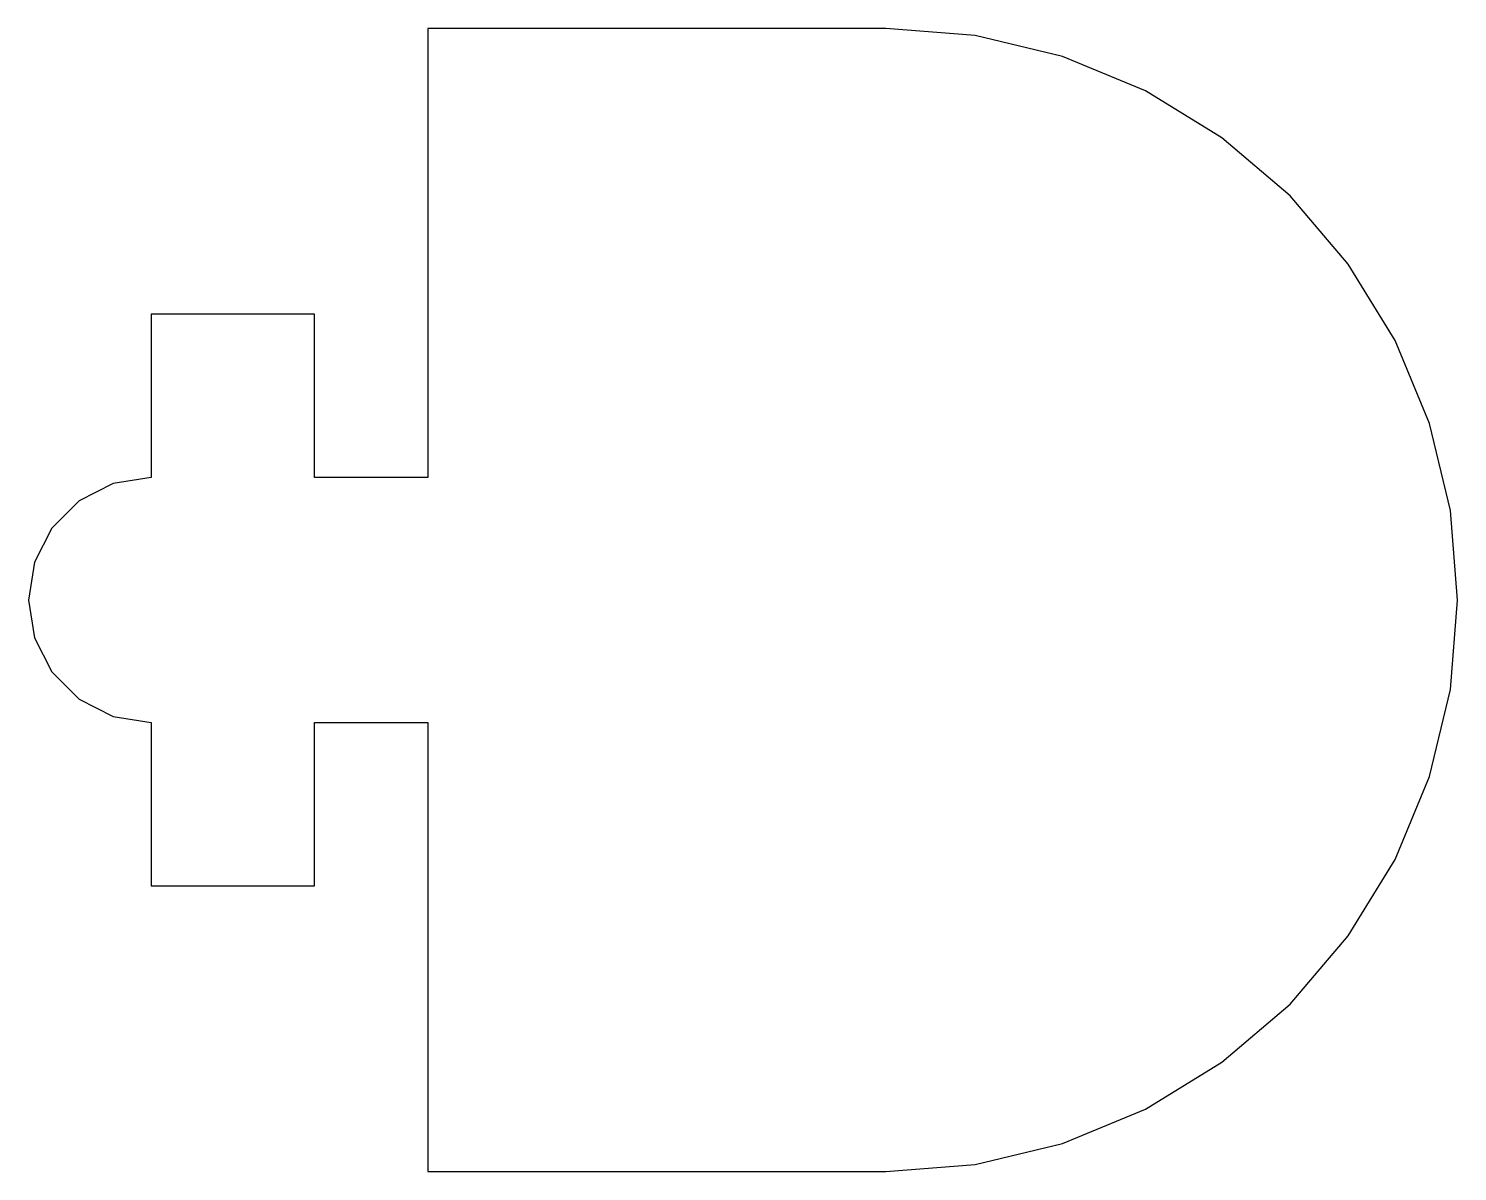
# Model space of a CAD drawing. Header units: metres. Extents: x -12.5 to 75, y -35 to 35.
import ezdxf

# ---------------------------------------------------------------- set-up
doc = ezdxf.new("R2010")
doc.units = ezdxf.units.M

msp = doc.modelspace()

# ---------------------------------------------------------------- linework, layer by layer
for p, q in [((40, 35), (11.95, 35)), ((11.95, 35), (11.95, 7.5)), ((45.4752, 34.5691), (40, 35)), ((50.8156, 33.287), (45.4752, 34.5691)), ((55.8897, 31.1852), (50.8156, 33.287)), ((60.5725, 28.3156), (55.8897, 31.1852)), ((64.7487, 24.7487), (60.5725, 28.3156)), ((68.3156, 20.5725), (64.7487, 24.7487)), ((71.1852, 15.8897), (68.3156, 20.5725)), ((5, 17.5), (-5, 17.5)), ((-5, 17.5), (-5, 7.5)), ((5, 7.5), (5, 17.5)), ((73.287, 10.8156), (71.1852, 15.8897)), ((74.5691, 5.47521), (73.287, 10.8156)), ((-7.31763, 7.13292), (-9.40839, 6.06763)), ((-5, 7.5), (-7.31763, 7.13292)), ((11.95, 7.5), (5, 7.5)), ((-9.40839, 6.06763), (-11.0676, 4.40839)), ((75, 0), (74.5691, 5.47521)), ((-11.0676, 4.40839), (-12.1329, 2.31763)), ((-12.1329, 2.31763), (-12.5, 0)), ((-12.5, 0), (-12.1329, -2.31763)), ((74.5691, -5.47521), (75, 0)), ((-12.1329, -2.31763), (-11.0676, -4.40839)), ((-11.0676, -4.40839), (-9.40839, -6.06763)), ((-9.40839, -6.06763), (-7.31763, -7.13292)), ((73.287, -10.8156), (74.5691, -5.47521)), ((-7.31763, -7.13292), (-5, -7.5)), ((-5, -7.5), (-5, -17.5)), ((5, -17.5), (5, -7.5)), ((5, -7.5), (11.95, -7.5)), ((11.95, -7.5), (11.95, -35)), ((71.1852, -15.8897), (73.287, -10.8156)), ((68.3156, -20.5725), (71.1852, -15.8897)), ((-5, -17.5), (5, -17.5)), ((64.7487, -24.7487), (68.3156, -20.5725)), ((60.5725, -28.3156), (64.7487, -24.7487)), ((55.8897, -31.1852), (60.5725, -28.3156)), ((50.8156, -33.287), (55.8897, -31.1852)), ((45.4752, -34.5691), (50.8156, -33.287)), ((11.95, -35), (40, -35)), ((40, -35), (45.4752, -34.5691))]:
    msp.add_line(p, q)

doc.saveas('drawing.dxf')
